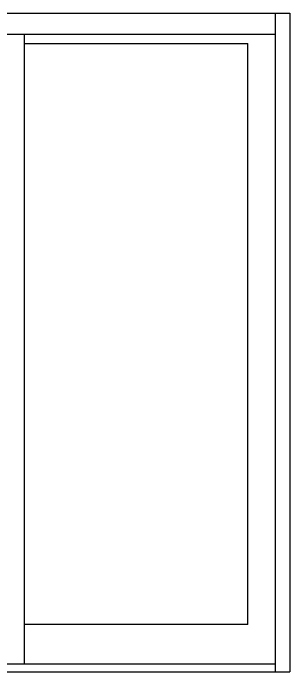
# Model space of a CAD drawing. Extents: x -178 to 41, y -68 to 28.
# Drawn here: x -10.7 to 14.1, y -68 to -9 of the extents above; entities that cross this region are included whole.
import ezdxf

# ---------------------------------------------------------------- set-up
doc = ezdxf.new("R2010")
doc.units = 0
doc.header["$LTSCALE"] = 0.25
doc.header["$MEASUREMENT"] = 0
doc.layers.get('0').update_dxf_attribs({"linetype": 'CONTINUOUS'})

msp = doc.modelspace()

# ---------------------------------------------------------------- linework, layer by layer
at = {"color": 1}
for p, q in [((-57.697, -8.99), (14.055, -8.99)), ((12.734, -8.99), (12.734, -67.997)), ((14.055, -8.99), (14.055, -67.997)), ((-56.387, -10.881), (12.734, -10.881)), ((12.734, -67.299), (-56.387, -67.299)), ((-57.707, -67.997), (14.055, -67.997))]:
    msp.add_line(p, q, dxfattribs=at)
at = {"color": 5}
for p, q in [((-9.736, -10.881), (-9.736, -67.299)), ((-9.736, -11.704), (10.29, -11.704)), ((10.29, -63.749), (10.29, -11.704)), ((10.29, -63.749), (-9.736, -63.749))]:
    msp.add_line(p, q, dxfattribs=at)

doc.saveas('drawing.dxf')
